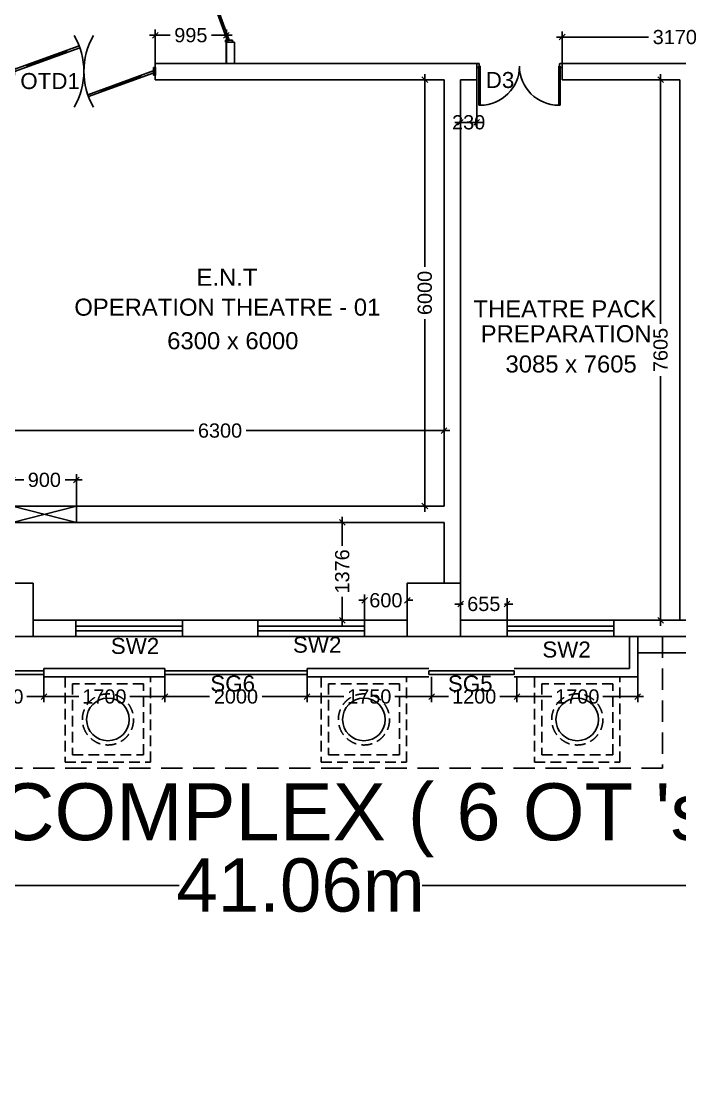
# Model space of a CAD drawing. Extents: x 7897917 to 8423973, y -6487334 to -6173396.
# Drawn here: x 7935375 to 7944637, y -6461081 to -6446215 of the extents above; entities that cross this region are included whole.
import ezdxf
from ezdxf.enums import TextEntityAlignment as Align

# ---------------------------------------------------------------- set-up
doc = ezdxf.new("R2010")
doc.units = 0
doc.header["$LTSCALE"] = 600
doc.header["$MEASUREMENT"] = 0
doc.header["$PDMODE"] = 35
doc.linetypes.add('DASHED', pattern=[0.75, 0.5, -0.25])
doc.linetypes.add('HIDDEN', pattern=[0.375, 0.25, -0.125])
doc.layers.get('0').update_dxf_attribs({"linetype": 'CONTINUOUS'})
doc.layers.get('Defpoints').update_dxf_attribs({"linetype": 'CONTINUOUS'})
for name, color, linetype in [('DIM-TEXT', 8, 'CONTINUOUS'), ('DIMEN', 5, 'CONTINUOUS'), ('DOOR', 32, 'CONTINUOUS'), ('Ele. Proj', 7, 'CONTINUOUS'), ('joinery', 7, 'CONTINUOUS'), ('JW', 8, 'CONTINUOUS'), ('L1', 2, 'CONTINUOUS'), ('LA-column', 3, 'CONTINUOUS'), ('Room Dim', 1, 'CONTINUOUS'), ('TEXT', 6, 'CONTINUOUS'), ('Walls', 7, 'CONTINUOUS'), ('WIN', 151, 'CONTINUOUS'), ('Window', 4, 'CONTINUOUS'), ('Working Dim', 5, 'CONTINUOUS')]:
    doc.layers.add(name, color=color, linetype=linetype)
doc.styles.add('ari', font='arial.ttf')
doc.styles.add('ARIAL', font='arial.ttf')
doc.styles.add('RT', font='romant.shx')
doc.styles.get("Standard").update_dxf_attribs({"font": 'romans.shx'})
doc.dimstyles.new('int. dim', dxfattribs={"dimtxt": 450, "dimasz": 80, "dimexe": 80, "dimexo": 0, "dimgap": 70, "dimtad": 0, "dimdec": 0, "dimzin": 12, "dimdsep": 46, "dimtxsty": 'ari', "dimblk": 'OBLIQUE', "dimcen": 2, "dimdle": 80, "dimclrd": 256, "dimclre": 256, "dimclrt": 6, "dimadec": 0, "dimazin": 0, "dimtfac": 1, "dimtdec": 0, "dimtix": 1, "dimtmove": 2, "dimatfit": 3, "dimfxl": 1, "dimtolj": 1, "dimtzin": 0, "dimlwd": -1, "dimlwe": -1, "dimarcsym": 0})
doc.dimstyles.new('STANDARD$0', dxfattribs={"dimscale": 0, "dimtxt": 150, "dimasz": 125, "dimexe": 0.75, "dimexo": 1, "dimgap": 25, "dimtad": 1, "dimdec": 0, "dimdsep": 46, "dimtxsty": 'Standard', "dimblk1": 'DOT', "dimblk2": 'DOT', "dimsah": 1, "dimcen": 2.5, "dimclrd": 1, "dimclre": 1, "dimclrt": 3, "dimadec": 0, "dimazin": 0, "dimtfac": 1, "dimtdec": 0, "dimtmove": 0, "dimatfit": 3, "dimldrblk": 'DOT', "dimfxl": 1, "dimtolj": 1, "dimtzin": 0, "dimarcsym": 0})
doc.dimstyles.new('TEXT', dxfattribs={"dimscale": 0, "dimtxt": 600, "dimasz": 300, "dimexe": 300, "dimexo": 30, "dimgap": 50, "dimtad": 0, "dimdec": 0, "dimzin": 0, "dimdsep": 46, "dimtxsty": 'RT', "dimblk": 'OBLIQUE', "dimcen": 0.09, "dimdle": 300, "dimclrd": 256, "dimclre": 256, "dimclrt": 170, "dimadec": 0, "dimazin": 0, "dimtfac": 1, "dimtdec": 0, "dimtofl": 0, "dimtmove": 2, "dimatfit": 3, "dimfxl": 1, "dimfrac": 2, "dimtolj": 1, "dimtzin": 0, "dimlwd": -1, "dimlwe": -1, "dimarcsym": 0})

# ---------------------------------------------------------------- blocks, each defined once
blk = doc.blocks.new('_Oblique')
at = {"color": 0, "linetype": 'ByBlock', "lineweight": -2}
blk.add_line((-0.5, -0.5), (0.5, 0.5), dxfattribs=at)
blk = doc.blocks.new('*D1319')
at = {"layer": 'Defpoints', "color": 0, "linetype": 'Continuous', "transparency": 16777216}
for p in [(7959834, -6454724, -12), (7918774, -6454874, -14), (7959834, -6457458)]:
    blk.add_point(p, dxfattribs=at)
at = {"layer": 'DIM-TEXT', "transparency": 16777216}
for p, q in [((7959834, -6454724), (7959834, -6457758)), ((7918774, -6454874), (7918774, -6457758)), ((7918474, -6457458), (7932859, -6457458)), ((7960134, -6457458), (7945749, -6457458))]:
    blk.add_line(p, q, dxfattribs=at)
at = {"layer": 'DIM-TEXT', "linetype": 'Continuous', "transparency": 16777216, "xscale": 300, "yscale": 300, "zscale": 300, "rotation": 180}
blk.add_blockref('_Oblique', (7918774, -6457458), dxfattribs=at)
at = {"layer": 'DIM-TEXT', "linetype": 'Continuous', "transparency": 16777216, "xscale": 300, "yscale": 300, "zscale": 300}
blk.add_blockref('_Oblique', (7959834, -6457458), dxfattribs=at)
at = {"layer": 'DIM-TEXT', "color": 170, "linetype": 'Continuous', "transparency": 16777216, "insert": (7939304, -6457458), "char_height": 750, "attachment_point": 5, "style": 'ari'}
blk.add_mtext("\\A1;{\\H1.067x;O.T.COMPLEX ( 6 OT 's )}", dxfattribs=at)
blk = doc.blocks.new('*D1320')
at = {"layer": 'Defpoints', "color": 0, "transparency": 16777216}
for p in [(7959834, -6454724, 5), (7918774, -6454874), (7918774, -6458373)]:
    blk.add_point(p, dxfattribs=at)
at = {"layer": 'Ele. Proj', "color": 8, "transparency": 16777216}
for p, q in [((7959834, -6454724), (7959834, -6458673)), ((7918774, -6454874), (7918774, -6458673)), ((7918474, -6458373), (7937596, -6458373)), ((7960134, -6458373), (7941012, -6458373))]:
    blk.add_line(p, q, dxfattribs=at)
at = {"layer": 'Ele. Proj', "color": 8, "transparency": 16777216, "xscale": 300, "yscale": 300, "zscale": 300, "rotation": 180}
blk.add_blockref('_Oblique', (7918774, -6458373), dxfattribs=at)
at = {"layer": 'Ele. Proj', "color": 8, "transparency": 16777216, "xscale": 300, "yscale": 300, "zscale": 300}
blk.add_blockref('_Oblique', (7959834, -6458373), dxfattribs=at)
at = {"layer": 'Ele. Proj', "color": 7, "transparency": 16777216, "insert": (7939304, -6458373), "char_height": 750, "attachment_point": 5, "style": 'ari'}
blk.add_mtext('\\A1;41.06m', dxfattribs=at)
blk = doc.blocks.new('*D1324')
at = {"layer": 'Defpoints', "color": 0, "transparency": 16777216}
for p in [(7941553, -6454415), (7941553, -6454644, -22), (7942207, -6454644, -11)]:
    blk.add_point(p, dxfattribs=at)
at = {"layer": 'Working Dim', "transparency": 16777216}
for p, q in [((7941553, -6454644), (7941553, -6454335)), ((7942207, -6454644), (7942207, -6454335)), ((7941553, -6454415), (7941473, -6454415)), ((7941553, -6454415), (7941588, -6454415)), ((7942207, -6454415), (7942172, -6454415)), ((7942207, -6454415), (7942287, -6454415))]:
    blk.add_line(p, q, dxfattribs=at)
at = {"layer": 'Working Dim', "transparency": 16777216, "xscale": 80, "yscale": 80, "zscale": 80}
blk.add_blockref('_Oblique', (7941553, -6454415), dxfattribs=at)
at = {"layer": 'Working Dim', "transparency": 16777216, "xscale": 80, "yscale": 80, "zscale": 80, "rotation": 180}
blk.add_blockref('_Oblique', (7942207, -6454415), dxfattribs=at)
at = {"layer": 'Working Dim', "color": 6, "transparency": 16777216, "insert": (7941880, -6454415), "char_height": 200, "attachment_point": 5, "style": 'ari'}
blk.add_mtext('\\A1;655', dxfattribs=at)
blk = doc.blocks.new('*D1325')
at = {"layer": 'Defpoints', "color": 0, "transparency": 16777216}
for p in [(7940203, -6454363), (7940203, -6454644, -22), (7940803, -6454644, -22)]:
    blk.add_point(p, dxfattribs=at)
at = {"layer": 'Working Dim', "transparency": 16777216}
for p, q in [((7940203, -6454363), (7940123, -6454363)), ((7940203, -6454644), (7940203, -6454283)), ((7940203, -6454363), (7940212, -6454363)), ((7940803, -6454363), (7940794, -6454363)), ((7940803, -6454644), (7940803, -6454283)), ((7940803, -6454363), (7940883, -6454363))]:
    blk.add_line(p, q, dxfattribs=at)
at = {"layer": 'Working Dim', "transparency": 16777216, "xscale": 80, "yscale": 80, "zscale": 80}
blk.add_blockref('_Oblique', (7940203, -6454363), dxfattribs=at)
at = {"layer": 'Working Dim', "transparency": 16777216, "xscale": 80, "yscale": 80, "zscale": 80, "rotation": 180}
blk.add_blockref('_Oblique', (7940803, -6454363), dxfattribs=at)
at = {"layer": 'Working Dim', "color": 6, "transparency": 16777216, "insert": (7940503, -6454363), "char_height": 200, "attachment_point": 5, "style": 'ari'}
blk.add_mtext('\\A1;600', dxfattribs=at)
blk = doc.blocks.new('A$C760F7CC1')
at = {"layer": 'Working Dim', "color": 8, "linetype": 'HIDDEN'}
for points in [[(0, 1200), (0, 0), (1200, 0), (1200, 1200)], [(100, 1100), (100, 100), (1100, 100), (1100, 1100)]]:
    blk.add_lwpolyline(points, close=True, dxfattribs=at)
blk.add_circle((600, 600), 360, dxfattribs=at)
at = {"layer": 'Working Dim', "color": 3, "linetype": 'Continuous'}
blk.add_circle((600, 600), 300, dxfattribs=at)
blk = doc.blocks.new('*D1347')
at = {"layer": 'Defpoints', "color": 0, "transparency": 16777216}
for p in [(7942345, -6455439, -18), (7944045, -6455439), (7942345, -6455717)]:
    blk.add_point(p, dxfattribs=at)
at = {"layer": 'Working Dim', "transparency": 16777216}
for p, q in [((7942345, -6455439), (7942345, -6455797)), ((7944045, -6455439), (7944045, -6455797)), ((7942265, -6455717), (7942836, -6455717)), ((7944125, -6455717), (7943554, -6455717))]:
    blk.add_line(p, q, dxfattribs=at)
at = {"layer": 'Working Dim', "transparency": 16777216, "xscale": 80, "yscale": 80, "zscale": 80, "rotation": 180}
blk.add_blockref('_Oblique', (7942345, -6455717), dxfattribs=at)
at = {"layer": 'Working Dim', "transparency": 16777216, "xscale": 80, "yscale": 80, "zscale": 80}
blk.add_blockref('_Oblique', (7944045, -6455717), dxfattribs=at)
at = {"layer": 'Working Dim', "color": 6, "transparency": 16777216, "insert": (7943195, -6455717), "char_height": 200, "attachment_point": 5, "style": 'ari'}
blk.add_mtext('\\A1;1700', dxfattribs=at)
blk = doc.blocks.new('*D1348')
at = {"layer": 'Defpoints', "color": 0, "transparency": 16777216}
for p in [(7941145, -6455439, -6), (7942345, -6455439, -18), (7941145, -6455717)]:
    blk.add_point(p, dxfattribs=at)
at = {"layer": 'Working Dim', "transparency": 16777216}
for p, q in [((7941145, -6455439), (7941145, -6455797)), ((7942345, -6455439), (7942345, -6455797)), ((7941065, -6455717), (7941386, -6455717)), ((7942425, -6455717), (7942104, -6455717))]:
    blk.add_line(p, q, dxfattribs=at)
at = {"layer": 'Working Dim', "transparency": 16777216, "xscale": 80, "yscale": 80, "zscale": 80, "rotation": 180}
blk.add_blockref('_Oblique', (7941145, -6455717), dxfattribs=at)
at = {"layer": 'Working Dim', "transparency": 16777216, "xscale": 80, "yscale": 80, "zscale": 80}
blk.add_blockref('_Oblique', (7942345, -6455717), dxfattribs=at)
at = {"layer": 'Working Dim', "color": 6, "transparency": 16777216, "insert": (7941745, -6455717), "char_height": 200, "attachment_point": 5, "style": 'ari'}
blk.add_mtext('\\A1;1200', dxfattribs=at)
blk = doc.blocks.new('*D1349')
at = {"layer": 'Defpoints', "color": 0, "transparency": 16777216}
for p in [(7937395, -6455440, 26), (7939395, -6455440, 24), (7937395, -6455717)]:
    blk.add_point(p, dxfattribs=at)
at = {"layer": 'Working Dim', "transparency": 16777216}
for p, q in [((7937395, -6455440), (7937395, -6455797)), ((7939395, -6455440), (7939395, -6455797)), ((7937315, -6455717), (7938025, -6455717)), ((7939475, -6455717), (7938765, -6455717))]:
    blk.add_line(p, q, dxfattribs=at)
at = {"layer": 'Working Dim', "transparency": 16777216, "xscale": 80, "yscale": 80, "zscale": 80, "rotation": 180}
blk.add_blockref('_Oblique', (7937395, -6455717), dxfattribs=at)
at = {"layer": 'Working Dim', "transparency": 16777216, "xscale": 80, "yscale": 80, "zscale": 80}
blk.add_blockref('_Oblique', (7939395, -6455717), dxfattribs=at)
at = {"layer": 'Working Dim', "color": 6, "transparency": 16777216, "insert": (7938395, -6455717), "char_height": 200, "attachment_point": 5, "style": 'ari'}
blk.add_mtext('\\A1;2000', dxfattribs=at)
blk = doc.blocks.new('*D1350')
at = {"layer": 'Defpoints', "color": 0, "transparency": 16777216}
for p in [(7934496, -6455439, 6), (7935695, -6455439, 11), (7934496, -6455717)]:
    blk.add_point(p, dxfattribs=at)
at = {"layer": 'Working Dim', "transparency": 16777216}
for p, q in [((7934496, -6455439), (7934496, -6455797)), ((7935695, -6455439), (7935695, -6455797)), ((7934416, -6455717), (7934737, -6455717)), ((7935775, -6455717), (7935454, -6455717))]:
    blk.add_line(p, q, dxfattribs=at)
at = {"layer": 'Working Dim', "transparency": 16777216, "xscale": 80, "yscale": 80, "zscale": 80, "rotation": 180}
blk.add_blockref('_Oblique', (7934496, -6455717), dxfattribs=at)
at = {"layer": 'Working Dim', "transparency": 16777216, "xscale": 80, "yscale": 80, "zscale": 80}
blk.add_blockref('_Oblique', (7935695, -6455717), dxfattribs=at)
at = {"layer": 'Working Dim', "color": 6, "transparency": 16777216, "insert": (7935096, -6455717), "char_height": 200, "attachment_point": 5, "style": 'ari'}
blk.add_mtext('\\A1;1200', dxfattribs=at)
blk = doc.blocks.new('*D1352')
at = {"layer": 'Defpoints', "color": 0, "transparency": 16777216}
for p in [(7939395, -6455440, 29), (7941145, -6455440, -2), (7941145, -6455717)]:
    blk.add_point(p, dxfattribs=at)
at = {"layer": 'Working Dim', "transparency": 16777216}
for p, q in [((7939395, -6455440), (7939395, -6455797)), ((7941145, -6455440), (7941145, -6455797)), ((7939315, -6455717), (7939911, -6455717)), ((7941225, -6455717), (7940629, -6455717))]:
    blk.add_line(p, q, dxfattribs=at)
at = {"layer": 'Working Dim', "transparency": 16777216, "xscale": 80, "yscale": 80, "zscale": 80, "rotation": 180}
blk.add_blockref('_Oblique', (7939395, -6455717), dxfattribs=at)
at = {"layer": 'Working Dim', "transparency": 16777216, "xscale": 80, "yscale": 80, "zscale": 80}
blk.add_blockref('_Oblique', (7941145, -6455717), dxfattribs=at)
at = {"layer": 'Working Dim', "color": 6, "transparency": 16777216, "insert": (7940270, -6455717), "char_height": 200, "attachment_point": 5, "style": 'ari'}
blk.add_mtext('\\A1;1750', dxfattribs=at)
blk = doc.blocks.new('*D1353')
at = {"layer": 'Defpoints', "color": 0, "transparency": 16777216}
for p in [(7935695, -6455439, 14), (7937395, -6455440, 2), (7937395, -6455717)]:
    blk.add_point(p, dxfattribs=at)
at = {"layer": 'Working Dim', "transparency": 16777216}
for p, q in [((7935695, -6455439), (7935695, -6455797)), ((7937395, -6455440), (7937395, -6455797)), ((7935615, -6455717), (7936186, -6455717)), ((7937475, -6455717), (7936904, -6455717))]:
    blk.add_line(p, q, dxfattribs=at)
at = {"layer": 'Working Dim', "transparency": 16777216, "xscale": 80, "yscale": 80, "zscale": 80, "rotation": 180}
blk.add_blockref('_Oblique', (7935695, -6455717), dxfattribs=at)
at = {"layer": 'Working Dim', "transparency": 16777216, "xscale": 80, "yscale": 80, "zscale": 80}
blk.add_blockref('_Oblique', (7937395, -6455717), dxfattribs=at)
at = {"layer": 'Working Dim', "color": 6, "transparency": 16777216, "insert": (7936545, -6455717), "char_height": 200, "attachment_point": 5, "style": 'ari'}
blk.add_mtext('\\A1;1700', dxfattribs=at)
blk = doc.blocks.new('*D1485')
at = {"layer": 'Defpoints', "color": 0, "linetype": 'Continuous', "transparency": 16777216}
for p in [(7959834, -6454724, -12), (7918774, -6454874, -14), (7959834, -6457458)]:
    blk.add_point(p, dxfattribs=at)
at = {"layer": 'DIM-TEXT', "transparency": 16777216}
for p, q in [((7959834, -6454724), (7959834, -6457758)), ((7918774, -6454874), (7918774, -6457758)), ((7918474, -6457458), (7932858, -6457458)), ((7960134, -6457458), (7945749, -6457458))]:
    blk.add_line(p, q, dxfattribs=at)
at = {"layer": 'DIM-TEXT', "linetype": 'Continuous', "transparency": 16777216, "xscale": 300, "yscale": 300, "zscale": 300, "rotation": 180}
blk.add_blockref('_Oblique', (7918774, -6457458), dxfattribs=at)
at = {"layer": 'DIM-TEXT', "linetype": 'Continuous', "transparency": 16777216, "xscale": 300, "yscale": 300, "zscale": 300}
blk.add_blockref('_Oblique', (7959834, -6457458), dxfattribs=at)
at = {"layer": 'DIM-TEXT', "color": 170, "linetype": 'Continuous', "transparency": 16777216, "insert": (7939304, -6457458), "char_height": 750, "attachment_point": 5, "style": 'ari'}
blk.add_mtext("\\A1;{\\H1.067x;O.T.COMPLEX ( 6 OT 's )}", dxfattribs=at)
blk = doc.blocks.new('Z$W@#5624')
at = {"layer": 'DOOR'}
for p, q in [((19, 470), (840, 769)), ((28, 446), (849, 745)), ((188, 518), (680, 697)), ((676, 709), (685, 685)), ((0, 400), (0, 499)), ((0, 499), (25, 499)), ((0, 400), (25, 400)), ((19, 470), (28, 446)), ((25, 400), (25, 499)), ((183, 529), (192, 506)), ((1770, 453), (949, 154)), ((1779, 429), (957, 130)), ((1779, 429), (1770, 453)), ((1798, 499), (1773, 499)), ((1773, 400), (1773, 499)), ((1798, 400), (1773, 400)), ((1798, 400), (1798, 499)), ((1610, 381), (1117, 202)), ((1614, 369), (1606, 393)), ((1113, 214), (1122, 190))]:
    blk.add_line(p, q, dxfattribs=at)
at = {"layer": 'DOOR', "color": 145}
for centre, start_param, end_param in [((0, 449), 2.617994, 3.665191), ((1798, 449), -0.523599, 0.523599)]:
    blk.add_ellipse(centre, major_axis=(-899, 0), ratio=1, start_param=start_param, end_param=end_param, dxfattribs=at)
blk = doc.blocks.new('Z$W@#1275')
at = {"layer": 'DOOR'}
for p, q in [((73, 1500), (0, 1500)), ((0, 1500), (0, 1467)), ((73, 1467), (73, 1500)), ((0, 1467), (2, 1467)), ((11, 1456), (11, 1458)), ((11, 1456), (47, 1456)), ((47, 1467), (736, 1467)), ((47, 1467), (47, 1439)), ((47, 1456), (47, 1467)), ((47, 1467), (73, 1467)), ((47, 1439), (736, 1439)), ((736, 1467), (736, 1439)), ((0, 33), (2, 33)), ((0, 0), (0, 33)), ((73, 0), (0, 0)), ((11, 44), (11, 42)), ((11, 44), (47, 44)), ((47, 61), (736, 61)), ((47, 33), (47, 61)), ((47, 44), (47, 33)), ((47, 33), (736, 33)), ((47, 33), (73, 33)), ((73, 33), (73, 0)), ((736, 33), (736, 61))]:
    blk.add_line(p, q, dxfattribs=at)
for centre, start, end in [((11, 1467), 180, 270), ((11, 33), 90, 180)]:
    blk.add_arc(centre, 9.13, start, end, dxfattribs=at)
at = {"layer": 'DOOR', "color": 145}
for centre, start, end in [((47, 1439), 270, 0), ((47, 61), 0, 90)]:
    blk.add_arc(centre, 689, start, end, dxfattribs=at)
blk = doc.blocks.new('*D1523')
at = {"layer": 'Defpoints', "color": 0, "transparency": 16777216}
for p in [(7941322, -6447039), (7941051, -6453038), (7941322, -6453038)]:
    blk.add_point(p, dxfattribs=at)
at = {"layer": 'Working Dim', "transparency": 16777216}
for p, q in [((7941322, -6447039), (7940971, -6447039)), ((7941051, -6446959), (7941051, -6449670)), ((7941051, -6453118), (7941051, -6450407)), ((7941322, -6453038), (7940971, -6453038))]:
    blk.add_line(p, q, dxfattribs=at)
at = {"layer": 'Working Dim', "transparency": 16777216, "xscale": 80, "yscale": 80, "zscale": 80}
for p, rotation in [((7941051, -6447039), 90), ((7941051, -6453038), 270)]:
    blk.add_blockref('_Oblique', p, dxfattribs=dict(at, rotation=rotation))
at = {"layer": 'Working Dim', "color": 6, "transparency": 16777216, "insert": (7941051, -6450039), "char_height": 200, "attachment_point": 5, "rotation": 90, "style": 'ari'}
blk.add_mtext('\\A1;6000', dxfattribs=at)
blk = doc.blocks.new('*D1524')
at = {"layer": 'Defpoints', "color": 0, "transparency": 16777216}
for p in [(7935021, -6451976), (7935021, -6452268, 5), (7941321, -6452268, 8)]:
    blk.add_point(p, dxfattribs=at)
at = {"layer": 'Working Dim', "transparency": 16777216}
for p, q in [((7934941, -6451976), (7937802, -6451976)), ((7935021, -6452268), (7935021, -6451896)), ((7941401, -6451976), (7938540, -6451976)), ((7941321, -6452268), (7941321, -6451896))]:
    blk.add_line(p, q, dxfattribs=at)
at = {"layer": 'Working Dim', "transparency": 16777216, "xscale": 80, "yscale": 80, "zscale": 80, "rotation": 180}
blk.add_blockref('_Oblique', (7935021, -6451976), dxfattribs=at)
at = {"layer": 'Working Dim', "transparency": 16777216, "xscale": 80, "yscale": 80, "zscale": 80}
blk.add_blockref('_Oblique', (7941321, -6451976), dxfattribs=at)
at = {"layer": 'Working Dim', "color": 6, "transparency": 16777216, "insert": (7938171, -6451976), "char_height": 200, "attachment_point": 5, "style": 'ari'}
blk.add_mtext('\\A1;6300', dxfattribs=at)
blk = doc.blocks.new('*D1525')
at = {"layer": 'Defpoints', "color": 0, "transparency": 16777216}
for p in [(7939890, -6453268), (7940137, -6453268), (7940137, -6454644)]:
    blk.add_point(p, dxfattribs=at)
at = {"layer": 'Working Dim', "transparency": 16777216}
for p, q in [((7939890, -6453188), (7939890, -6453597)), ((7940137, -6453268), (7939810, -6453268)), ((7939890, -6454724), (7939890, -6454315)), ((7940137, -6454644), (7939810, -6454644))]:
    blk.add_line(p, q, dxfattribs=at)
at = {"layer": 'Working Dim', "transparency": 16777216, "xscale": 80, "yscale": 80, "zscale": 80}
for p, rotation in [((7939890, -6453268), 90), ((7939890, -6454644), 270)]:
    blk.add_blockref('_Oblique', p, dxfattribs=dict(at, rotation=rotation))
at = {"layer": 'Working Dim', "color": 6, "transparency": 16777216, "insert": (7939890, -6453956), "char_height": 200, "attachment_point": 5, "rotation": 90, "style": 'ari'}
blk.add_mtext('\\A1;1376', dxfattribs=at)
blk = doc.blocks.new('A$C6C0004E6')
at = {"layer": 'DOOR', "color": 161, "linetype": 'Continuous'}
for p, q in [((-900, 0), (-900, 230)), ((0, 0), (0, 230))]:
    blk.add_line(p, q, dxfattribs=at)
at = {"layer": 'DOOR', "color": 161, "linetype": 'DASHED', "ltscale": 500}
for p, q in [((-900, 0), (0, 230)), ((0, 0), (-900, 230))]:
    blk.add_line(p, q, dxfattribs=at)
blk = doc.blocks.new('*D1530')
at = {"layer": 'Defpoints', "color": 0, "transparency": 16777216}
for p in [(7944636, -6447039), (7944366, -6454644), (7944636, -6454644)]:
    blk.add_point(p, dxfattribs=at)
at = {"layer": 'Working Dim', "transparency": 16777216}
for p, q in [((7944636, -6447039), (7944286, -6447039)), ((7944366, -6446959), (7944366, -6450473)), ((7944366, -6454724), (7944366, -6451210)), ((7944636, -6454644), (7944286, -6454644))]:
    blk.add_line(p, q, dxfattribs=at)
at = {"layer": 'Working Dim', "transparency": 16777216, "xscale": 80, "yscale": 80, "zscale": 80}
for p, rotation in [((7944366, -6447039), 90), ((7944366, -6454644), 270)]:
    blk.add_blockref('_Oblique', p, dxfattribs=dict(at, rotation=rotation))
at = {"layer": 'Working Dim', "color": 6, "transparency": 16777216, "insert": (7944366, -6450841), "char_height": 200, "attachment_point": 5, "rotation": 90, "style": 'ari'}
blk.add_mtext('\\A1;7605', dxfattribs=at)
blk = doc.blocks.new('*D1609')
at = {"layer": 'Defpoints', "color": 0, "transparency": 16777216}
for p in [(7941552, -6447039), (7941782, -6447039), (7941782, -6447639)]:
    blk.add_point(p, dxfattribs=at)
at = {"layer": 'Working Dim', "transparency": 16777216}
for p, q in [((7941552, -6447039), (7941552, -6447719)), ((7941782, -6447039), (7941782, -6447719)), ((7941552, -6447639), (7941472, -6447639)), ((7941552, -6447639), (7941782, -6447639)), ((7941782, -6447639), (7941862, -6447639))]:
    blk.add_line(p, q, dxfattribs=at)
at = {"layer": 'Working Dim', "transparency": 16777216, "xscale": 80, "yscale": 80, "zscale": 80}
blk.add_blockref('_Oblique', (7941552, -6447639), dxfattribs=at)
at = {"layer": 'Working Dim', "transparency": 16777216, "xscale": 80, "yscale": 80, "zscale": 80, "rotation": 180}
blk.add_blockref('_Oblique', (7941782, -6447639), dxfattribs=at)
at = {"layer": 'Working Dim', "color": 6, "transparency": 16777216, "insert": (7941667, -6447639), "char_height": 200, "attachment_point": 5, "style": 'ari'}
blk.add_mtext('\\A1;230', dxfattribs=at)
blk = doc.blocks.new('*D1610')
at = {"layer": 'Defpoints', "color": 0, "transparency": 16777216}
for p in [(7942982, -6446440), (7942982, -6446809), (7946150, -6446809)]:
    blk.add_point(p, dxfattribs=at)
at = {"layer": 'Working Dim', "transparency": 16777216}
for p, q in [((7942902, -6446440), (7944197, -6446440)), ((7942982, -6446809), (7942982, -6446360)), ((7946230, -6446440), (7944934, -6446440)), ((7946150, -6446809), (7946150, -6446360))]:
    blk.add_line(p, q, dxfattribs=at)
at = {"layer": 'Working Dim', "transparency": 16777216, "xscale": 80, "yscale": 80, "zscale": 80, "rotation": 180}
blk.add_blockref('_Oblique', (7942982, -6446440), dxfattribs=at)
at = {"layer": 'Working Dim', "transparency": 16777216, "xscale": 80, "yscale": 80, "zscale": 80}
blk.add_blockref('_Oblique', (7946150, -6446440), dxfattribs=at)
at = {"layer": 'Working Dim', "color": 6, "transparency": 16777216, "insert": (7944566, -6446440), "char_height": 200, "attachment_point": 5, "style": 'ari'}
blk.add_mtext('\\A1;3170', dxfattribs=at)
blk = doc.blocks.new('*D1613')
at = {"layer": 'Defpoints', "color": 0, "transparency": 16777216}
for p in [(7936151, -6452669), (7935251, -6453038, 0), (7936151, -6453038, 0)]:
    blk.add_point(p, dxfattribs=at)
at = {"layer": 'Working Dim', "transparency": 16777216}
for p, q in [((7935251, -6453038), (7935251, -6452589)), ((7936151, -6453038), (7936151, -6452589)), ((7935171, -6452669), (7935411, -6452669)), ((7936231, -6452669), (7935992, -6452669))]:
    blk.add_line(p, q, dxfattribs=at)
at = {"layer": 'Working Dim', "transparency": 16777216, "xscale": 80, "yscale": 80, "zscale": 80, "rotation": 180}
blk.add_blockref('_Oblique', (7935251, -6452669), dxfattribs=at)
at = {"layer": 'Working Dim', "transparency": 16777216, "xscale": 80, "yscale": 80, "zscale": 80}
blk.add_blockref('_Oblique', (7936151, -6452669), dxfattribs=at)
at = {"layer": 'Working Dim', "color": 6, "transparency": 16777216, "insert": (7935701, -6452669), "char_height": 200, "attachment_point": 5, "style": 'ari'}
blk.add_mtext('\\A1;900', dxfattribs=at)
blk = doc.blocks.new('*D1621')
at = {"layer": 'Defpoints', "color": 0, "transparency": 16777216}
for p in [(7938260, -6446413), (7937261, -6446809, -1), (7938260, -6446809)]:
    blk.add_point(p, dxfattribs=at)
at = {"layer": 'Working Dim', "transparency": 16777216}
for p, q in [((7937261, -6446809), (7937261, -6446333)), ((7938260, -6446809), (7938260, -6446333)), ((7937181, -6446413), (7937469, -6446413)), ((7938340, -6446413), (7938052, -6446413))]:
    blk.add_line(p, q, dxfattribs=at)
at = {"layer": 'Working Dim', "transparency": 16777216, "xscale": 80, "yscale": 80, "zscale": 80, "rotation": 180}
blk.add_blockref('_Oblique', (7937261, -6446413), dxfattribs=at)
at = {"layer": 'Working Dim', "transparency": 16777216, "xscale": 80, "yscale": 80, "zscale": 80}
blk.add_blockref('_Oblique', (7938260, -6446413), dxfattribs=at)
at = {"layer": 'Working Dim', "color": 6, "transparency": 16777216, "insert": (7937761, -6446413), "char_height": 200, "attachment_point": 5, "style": 'ari'}
blk.add_mtext('\\A1;995', dxfattribs=at)

msp = doc.modelspace()

# ---------------------------------------------------------------- linework, layer by layer
at = {"layer": 'Ele. Proj', "color": 1, "elevation": -2.481}
msp.add_lwpolyline([(7944044.846, -6455104.037), (7944876.646, -6455104.016)], dxfattribs=at)
at = {"layer": 'JW', "color": 4}
for points, elevation in [([(7935695.307, -6455355.868), (7934495.707, -6455355.868), (7934495.707, -6455406.435), (7935695.307, -6455406.435)], -17.247), ([(7937395.264, -6455355.868), (7939395.263, -6455355.868), (7939395.263, -6455406.435), (7937395.264, -6455406.435)], 2.103), ([(7942307.778, -6455355.868), (7941108.177, -6455355.868), (7941108.177, -6455406.435), (7942307.778, -6455406.435)], -46.029)]:
    msp.add_lwpolyline(points, close=True, dxfattribs=dict(at, elevation=elevation))
at = {"layer": 'L1', "color": 1}
for p, q in [((7943929.846, -6455323.651, -14.071), (7943929.846, -6454873.943, -14.071)), ((7944044.846, -6455438.651, -14.071), (7944044.846, -6454873.943, -14.071)), ((7937395.371, -6455323.651, -4.389), (7935695.283, -6455323.651, -11.707)), ((7935695.289, -6455438.651, -13.025), (7935695.283, -6455323.651, -11.707)), ((7937395.364, -6455438.651, -2.772), (7937395.371, -6455323.651, -4.389)), ((7941108.159, -6455323.651, 11.277), (7939395.256, -6455323.651, 3.906)), ((7939395.271, -6455438.651, 0.3), (7939395.256, -6455323.651, 3.906)), ((7943929.846, -6455323.651, 23.916), (7942307.76, -6455323.651, 16.44)), ((7937395.364, -6455438.651, -4.389), (7935695.289, -6455438.651, -11.706)), ((7941108.159, -6455438.651, 11.277), (7939395.271, -6455438.651, 3.906)), ((7944044.846, -6455438.651, 24.411), (7942307.76, -6455438.651, 16.44))]:
    msp.add_line(p, q, dxfattribs=at)
at = {"layer": 'L1', "color": 8, "linetype": 'DASHED'}
for p in [(7944394.796, -6454874.036, -23.744), (7932395.586, -6456723.933, -23.744)]:
    msp.add_line(p, (7944394.796, -6456723.933, -23.744), dxfattribs=at)
at = {"layer": 'LA-column', "color": 2, "flags": 128}
for points, elevation in [([(7935541.545, -6454123.942), (7935541.545, -6454873.942), (7934791.545, -6454873.942), (7934791.545, -6454123.942)], 2.092), ([(7940802.046, -6454873.934), (7941552.046, -6454873.934), (7941552.046, -6454123.934), (7940802.046, -6454123.934)], 5.131)]:
    msp.add_lwpolyline(points, close=True, dxfattribs=dict(at, elevation=elevation))
at = {"layer": 'Walls', "linetype": 'Continuous'}
for p, q in [((7938259.591, -6446508.681), (7938374.591, -6446508.671)), ((7938259.591, -6446508.681), (7938259.591, -6446808.54)), ((7938374.591, -6446508.671), (7938374.591, -6446808.531)), ((7941551.951, -6446808.73), (7937261.45, -6446808.615, -1.494)), ((7937261.45, -6447038.615, -1.494), (7937261.45, -6446808.615, -1.494)), ((7938259.591, -6446809.009), (7938259.591, -6446808.929)), ((7941781.703, -6446808.827), (7941321.951, -6446808.827)), ((7941781.703, -6446808.827), (7941781.703, -6447038.827)), ((7942981.703, -6446808.827), (7948496.714, -6446808.827)), ((7942981.703, -6446808.827), (7942981.703, -6447038.827)), ((7941321.951, -6447038.73), (7937261.45, -6447038.615, -1.494)), ((7941321.951, -6447038.73), (7941321.951, -6453038.417)), ((7941551.951, -6447038.827), (7941551.95, -6454643.885)), ((7941551.951, -6447038.827), (7941781.703, -6447038.827)), ((7942981.703, -6447038.827), (7944636.294, -6447038.827)), ((7944636.294, -6447038.827), (7944636.293, -6454643.885)), ((7941321.951, -6453267.709), (7941321.95, -6454123.934))]:
    msp.add_line(p, q, dxfattribs=at)
at = {"layer": 'Walls'}
for p, q in [((7925534.043, -6453268.419), (7941321.951, -6453267.709)), ((7940803.045, -6454643.916), (7935541.544, -6454643.916)), ((7944876.636, -6454643.916), (7941553.045, -6454643.916)), ((7940803.045, -6454873.916), (7935541.544, -6454873.916)), ((7944876.636, -6454873.916), (7941553.045, -6454873.916))]:
    msp.add_line(p, q, dxfattribs=at)
at = {"layer": 'Walls', "elevation": 7.743}
msp.add_lwpolyline([(7935021.449, -6453038.181), (7941321.951, -6453038.417)], dxfattribs=at)
at = {"layer": 'WIN', "linetype": 'Continuous'}
for points in [[(7937641.544, -6454873.916), (7936141.544, -6454873.916), (7936141.544, -6454643.916), (7937641.544, -6454643.916)], [(7940203.045, -6454873.916), (7938703.045, -6454873.916), (7938703.045, -6454643.916), (7940203.045, -6454643.916)], [(7937641.544, -6454791.133), (7936141.544, -6454791.133), (7936141.544, -6454726.699), (7937641.544, -6454726.699)], [(7940203.045, -6454791.133), (7938703.045, -6454791.133), (7938703.045, -6454726.699), (7940203.045, -6454726.699)]]:
    msp.add_lwpolyline(points, close=True, dxfattribs=at)
at = {"layer": 'WIN', "linetype": 'Continuous', "elevation": 2.283}
for points in [[(7943709.41, -6454873.916), (7942209.41, -6454873.916), (7942209.41, -6454643.916), (7943709.41, -6454643.916)], [(7943709.41, -6454791.133), (7942209.41, -6454791.133), (7942209.41, -6454726.7), (7943709.41, -6454726.7)]]:
    msp.add_lwpolyline(points, close=True, dxfattribs=at)

# ---------------------------------------------------------------- block references
for p in [(7935995.335, -6456638.651, 0.361), (7939595.153, -6456638.651, 9.93), (7942594.935, -6456638.651, -6.363)]:
    msp.add_blockref('A$C760F7CC1', p)
at = {"layer": 'DIMEN', "xscale": 0.8000117540359497, "yscale": 0.8000117540359497, "zscale": 0.8000117540359497, "rotation": 270}
msp.add_blockref('Z$W@#1275', (7941781.703, -6446808.827), dxfattribs=at)
at = {"layer": 'DOOR', "linetype": 'Continuous', "xscale": 1.001247152686119, "yscale": 1.001247152686119, "zscale": 1.001247152686119, "rotation": 270}
msp.add_blockref('Z$W@#5624', (7937846.591, -6444708.681), dxfattribs=at)
at = {"layer": 'DOOR', "linetype": 'Continuous', "xscale": 1.118059320375323, "yscale": 1.118059320375323, "zscale": 1.118059320375323}
msp.add_blockref('Z$W@#5624', (7935251.45, -6447422.781, -1.494), dxfattribs=at)
at = {"layer": 'Window', "linetype": 'Continuous', "rotation": 180}
msp.add_blockref('A$C6C0004E6', (7935251.449, -6453038.081, -0.048), dxfattribs=at)

# ---------------------------------------------------------------- texts
at = {"layer": 'joinery', "style": 'ari'}
msp.add_text('OTD1', height=225, dxfattribs=at).set_placement((7935362.777, -6447169.854, -23.539))
for s, p in [('D3', (7942108.363, -6447155.361)), ('SW2', (7936975.94, -6455117.303)), ('SW2', (7939537.441, -6455100.085)), ('SW2', (7943043.807, -6455167.626, 2.283)), ('SG6', (7938349.123, -6455646.222, -20.76)), ('SG5', (7941689.752, -6455646.222, -68.892))]:
    msp.add_text(s, height=225, dxfattribs=at).set_placement(p, align=Align.CENTER)
at = {"layer": 'Room Dim', "style": 'ARIAL'}
for s, p in [('6300 x 6000', (7938351.213, -6450831.115)), ('3085 x 7605', (7943108.033, -6451157.996))]:
    msp.add_text(s, height=240, dxfattribs=at).set_placement(p, align=Align.CENTER)
at = {"layer": 'TEXT', "color": 7, "style": 'ARIAL'}
for s, p in [('E.N.T', (7938269.327, -6449937.632)), ('OPERATION THEATRE - 01', (7938273.911, -6450358.565)), ('THEATRE PACK', (7943019.762, -6450382.031)), ('THEATRE PACK', (7943019.762, -6450382.031)), ('PREPARATION', (7943037.771, -6450732.596))]:
    msp.add_text(s, height=240, dxfattribs=at).set_placement(p, align=Align.CENTER)

# ---------------------------------------------------------------- dimensions: what is measured, and where the dimension line sits
at = {"layer": 'DIM-TEXT', "linetype": 'Continuous'}
for base, p1, p2, picture, middle in [((7959833.694, -6457457.824, 14.148), (7918773.645, -6454873.916), (7959833.694, -6454723.918, 2.283), '*D1485', (7939303.67, -6457457.824, 14.148)), ((7959834.046, -6457457.824, 14.148), (7918773.997, -6454873.916), (7959834.046, -6454723.918, 2.283), '*D1319', (7939304.022, -6457457.824, 14.148))]:
    dim = msp.add_linear_dim(base=base, p1=p1, p2=p2, text="{\\H1.067x;O.T.COMPLEX ( 6 OT 's )}", dimstyle='TEXT', override={"dimscale": 1, "dimtxt": 750, "dimexo": 0, "dimtxsty": 'ari'}, dxfattribs=at)
    dim.commit()
    dim.dimension.update_dxf_attribs({"geometry": picture, "text_midpoint": middle})
at = {"layer": 'Ele. Proj', "color": 1}
dim = msp.add_linear_dim(base=(7918773.817, -6458373.274), p1=(7959834.046, -6454723.934, 5.131), p2=(7918773.817, -6454873.885), dimstyle='STANDARD$0', override={"dimscale": 1, "dimtxt": 750, "dimasz": 300, "dimexe": 300, "dimexo": 0, "dimgap": 1, "dimtad": 0, "dimdec": 2, "dimlfac": 0.001, "dimzin": 0, "dimpost": 'm', "dimtxsty": 'ari', "dimblk1": 'Oblique', "dimblk2": 'Oblique', "dimcen": 0, "dimdle": 300, "dimclrd": 8, "dimclre": 8, "dimclrt": 7, "dimadec": 2, "dimtdec": 2, "dimtmove": 2, "dimfxl": 0.75, "dimfrac": 1, "dimlwd": 65535, "dimlwe": 65535}, dxfattribs=at)
dim.commit()
dim.dimension.update_dxf_attribs({"geometry": '*D1320', "text_midpoint": (7939303.932, -6458373.274)})
at = {"layer": 'Working Dim'}
for base, p1, p2, text, picture, middle in [((7938259.591, -6446412.554), (7937261.45, -6446808.841, -1.494), (7938259.591, -6446808.54), '995', '*D1621', (7937760.521, -6446412.554)), ((7942981.703, -6446439.992), (7946149.603, -6446808.907), (7942981.703, -6446808.827), '3170', '*D1610', (7944565.653, -6446439.992))]:
    dim = msp.add_linear_dim(base=base, p1=p1, p2=p2, angle=180, text=text, dimstyle='int. dim', override={"dimtxt": 200, "dimarcsym": 1}, dxfattribs=at)
    dim.commit()
    dim.dimension.update_dxf_attribs({"geometry": picture, "text_midpoint": middle})
for base, p1, p2, angle, override, picture, middle in [((7941051.142, -6453038.417), (7941321.951, -6447038.73), (7941321.951, -6453038.417), 90, {"dimtxt": 200}, '*D1523', (7941051.142, -6450038.573)), ((7941781.703, -6447639.267), (7941551.951, -6447038.827), (7941781.703, -6447038.827), 180, {"dimtxt": 200, "dimarcsym": 1}, '*D1609', (7941666.827, -6447639.267)), ((7944365.792, -6454643.885), (7944636.294, -6447038.827), (7944636.293, -6454643.885), 90, {"dimtxt": 200}, '*D1530', (7944365.792, -6450841.356)), ((7936151.449, -6452669.031), (7935251.449, -6453038.081, -0.048), (7936151.449, -6453038.081, -0.048), 180, {"dimtxt": 200, "dimarcsym": 1}, '*D1613', (7935701.449, -6452669.031)), ((7939889.54, -6453267.709), (7940137.134, -6454643.885), (7940137.134, -6453267.709), 90, {"dimtxt": 200}, '*D1525', (7939889.54, -6453955.797)), ((7940203.136, -6454362.6, 13.302), (7940803.136, -6454643.916, -8.224), (7940203.136, -6454643.916, -8.224), 180, {"dimtxt": 200}, '*D1325', (7940503.136, -6454362.6, 13.302)), ((7941552.636, -6454414.599, 13.302), (7942207.41, -6454643.916, 2.283), (7941552.636, -6454643.916, -8.224), 180, {"dimtxt": 200}, '*D1324', (7941880.023, -6454414.599, 13.302)), ((7934495.718, -6455717.059, -24.391), (7935695.299, -6455438.648, -13.673), (7934495.718, -6455438.651, -18.271), 180, {"dimtxt": 200, "dimarcsym": 1}, '*D1350', (7935095.509, -6455717.059, -24.391)), ((7937395.274, -6455717.059, -26.593), (7935695.289, -6455438.651, -13.025), (7937395.274, -6455439.833, -24.391), 180, {"dimtxt": 200, "dimarcsym": 1}, '*D1353', (7936545.281, -6455717.059, -26.593)), ((7937395.274, -6455717.059, -24.391), (7939395.281, -6455439.833, -0.384), (7937395.274, -6455439.833, 1.456), 180, {"dimtxt": 200, "dimarcsym": 1}, '*D1349', (7938395.277, -6455717.059, -24.391)), ((7941145.169, -6455717.059, -28.875), (7939395.281, -6455439.833, 0.263), (7941145.169, -6455439.833, -30.857), 180, {"dimtxt": 200, "dimarcsym": 1}, '*D1352', (7940270.225, -6455717.059, -28.875)), ((7941145.169, -6455717.059, -24.391), (7942344.769, -6455438.648, -42.454), (7941145.169, -6455438.648, -30.857), 180, {"dimtxt": 200, "dimarcsym": 1}, '*D1348', (7941744.969, -6455717.059, -24.391)), ((7942344.769, -6455717.059, -24.391), (7944044.856, -6455438.648, -24.391), (7942344.769, -6455438.648, -42.454), 180, {"dimtxt": 200, "dimarcsym": 1}, '*D1347', (7943194.812, -6455717.059, -24.391))]:
    dim = msp.add_linear_dim(base=base, p1=p1, p2=p2, angle=angle, dimstyle='int. dim', override=override, dxfattribs=at)
    dim.commit()
    dim.dimension.update_dxf_attribs({"geometry": picture, "text_midpoint": middle})
dim = msp.add_linear_dim(base=(7935021.449, -6451976.337), p1=(7941320.951, -6452268.115, 7.743), p2=(7935021.449, -6452267.779, 4.846), dimstyle='int. dim', override={"dimtxt": 200}, dxfattribs=at)
dim.commit()
dim.dimension.update_dxf_attribs({"geometry": '*D1524', "text_midpoint": (7938171.2, -6451976.337)})

doc.saveas('drawing.dxf')
